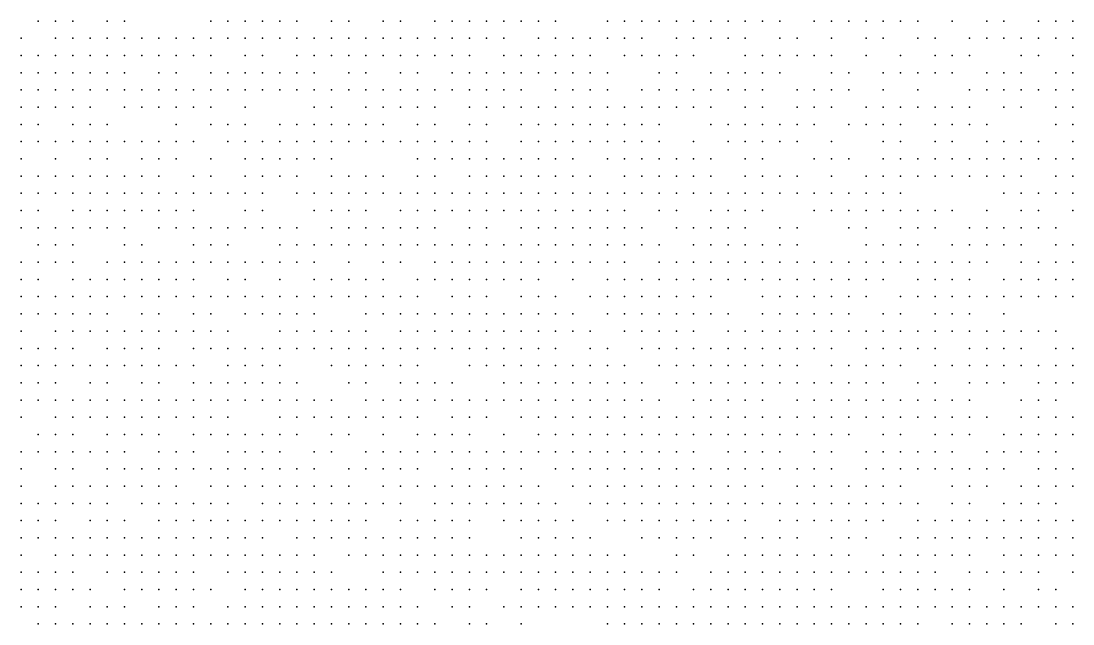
# Model space of a CAD drawing. Extents: x 429 to 793, y 817 to 1241.
# Drawn here: x 519.89 to 564.42, y 1161.17 to 1186.72 of the extents above; entities that cross this region are included whole.
import ezdxf

# ---------------------------------------------------------------- set-up
doc = ezdxf.new("R2010")
doc.units = 0

msp = doc.modelspace()

# ---------------------------------------------------------------- linework, layer by layer
for p in [(520.62, 1186.72, 221.935), (521.35, 1186.72, 222.398), (522.08, 1186.72, 222.86), (523.54, 1186.72, 224.068), (524.27, 1186.72, 224.525), (527.92, 1186.72, 227.268), (528.65, 1186.72, 227.718), (529.38, 1186.72, 228.163), (530.11, 1186.72, 228.72), (530.84, 1186.72, 228.983), (531.57, 1186.72, 229.73), (533.03, 1186.72, 230.41), (533.76, 1186.72, 230.848), (535.22, 1186.72, 231.738), (535.95, 1186.72, 232.178), (537.41, 1186.72, 233.27), (538.14, 1186.72, 233.71), (538.87, 1186.72, 234.431), (539.6, 1186.72, 234.688), (540.33, 1186.72, 234.945), (541.06, 1186.72, 235.666), (541.79, 1186.72, 235.989), (542.52, 1186.72, 236.311), (544.71, 1186.72, 237.59), (545.44, 1186.72, 237.993), (546.17, 1186.72, 238.487), (546.9, 1186.72, 238.86), (547.63, 1186.72, 239.218), (548.36, 1186.72, 239.517), (549.09, 1186.72, 239.816), (549.82, 1186.72, 240.21), (550.55, 1186.72, 240.605), (551.28, 1186.72, 241), (552.01, 1186.72, 241.372), (553.47, 1186.72, 242.173), (554.2, 1186.72, 242.339), (554.93, 1186.72, 242.688), (555.66, 1186.72, 243.051), (556.39, 1186.72, 243.406), (557.12, 1186.72, 243.761), (557.85, 1186.72, 244.116), (559.31, 1186.72, 244.441), (560.77, 1186.72, 245.265), (561.5, 1186.72, 245.59), (562.96, 1186.72, 245.895), (563.69, 1186.72, 246.2), (564.42, 1186.72, 246.505), (519.89, 1185.99, 221.472), (521.35, 1185.99, 222.222), (522.08, 1185.99, 223.148), (522.81, 1185.99, 223.61), (523.54, 1185.99, 224.107), (524.27, 1185.99, 224.355), (525, 1185.99, 225.022), (525.73, 1185.99, 225.728), (526.46, 1185.99, 226.151), (527.19, 1185.99, 226.574), (527.92, 1185.99, 226.998), (528.65, 1185.99, 227.492), (529.38, 1185.99, 228.387), (530.11, 1185.99, 228.832), (530.84, 1185.99, 229.203), (531.57, 1185.99, 229.687), (532.3, 1185.99, 230.29), (533.03, 1185.99, 230.403), (533.76, 1185.99, 231.06), (534.49, 1185.99, 231.689), (535.22, 1185.99, 231.95), (535.95, 1185.99, 232.607), (536.68, 1185.99, 232.936), (537.41, 1185.99, 233.593), (538.14, 1185.99, 233.918), (538.87, 1185.99, 234.173), (539.6, 1185.99, 234.894), (540.33, 1185.99, 235.151), (541.79, 1185.99, 236.195), (542.52, 1185.99, 236.517), (543.25, 1185.99, 236.84), (543.98, 1185.99, 237.165), (544.71, 1185.99, 237.79), (545.44, 1185.99, 238.193), (546.17, 1185.99, 238.681), (547.63, 1185.99, 239.412), (548.36, 1185.99, 239.711), (549.09, 1185.99, 240.01), (549.82, 1185.99, 240.4), (550.55, 1185.99, 240.795), (552.01, 1185.99, 241.562), (552.74, 1185.99, 241.935), (554.2, 1185.99, 242.521), (555.66, 1185.99, 243.225), (556.39, 1185.99, 243.58), (557.85, 1185.99, 244.141), (558.58, 1185.99, 244.538), (560.04, 1185.99, 245.035), (560.77, 1185.99, 245.283), (561.5, 1185.99, 245.532), (562.23, 1185.99, 245.89), (562.96, 1185.99, 246.014), (563.69, 1185.99, 246.438), (564.42, 1185.99, 246.562), (519.89, 1185.26, 221.552), (520.62, 1185.26, 221.76), (521.35, 1185.26, 222.618), (522.08, 1185.26, 223.047), (522.81, 1185.26, 223.476), (523.54, 1185.26, 223.9), (524.27, 1185.26, 224.603), (525, 1185.26, 225.309), (525.73, 1185.26, 225.806), (526.46, 1185.26, 226.439), (527.19, 1185.26, 226.862), (527.92, 1185.26, 227.042), (529.38, 1185.26, 228.166), (530.11, 1185.26, 228.611), (531.57, 1185.26, 229.725), (532.3, 1185.26, 230.17), (533.03, 1185.26, 230.905), (533.76, 1185.26, 231.166), (534.49, 1185.26, 231.901), (535.22, 1185.26, 232.162), (535.95, 1185.26, 232.819), (536.68, 1185.26, 233.148), (537.41, 1185.26, 233.691), (538.14, 1185.26, 234.126), (538.87, 1185.26, 234.561), (540.33, 1185.26, 235.357), (541.06, 1185.26, 235.615), (541.79, 1185.26, 236.078), (542.52, 1185.26, 236.723), (543.25, 1185.26, 236.94), (543.98, 1185.26, 237.365), (545.44, 1185.26, 238.393), (546.17, 1185.26, 238.795), (546.9, 1185.26, 239.054), (547.63, 1185.26, 239.427), (548.36, 1185.26, 239.905), (550.55, 1185.26, 240.985), (551.28, 1185.26, 241.38), (552.01, 1185.26, 241.753), (552.74, 1185.26, 241.943), (553.47, 1185.26, 242.224), (554.2, 1185.26, 242.497), (555.66, 1185.26, 243.357), (557.12, 1185.26, 243.993), (558.58, 1185.26, 244.48), (559.31, 1185.26, 244.728), (560.04, 1185.26, 245.225), (562.23, 1185.26, 245.772), (562.96, 1185.26, 246.19), (564.42, 1185.26, 246.738), (519.89, 1184.53, 221.343), (520.62, 1184.53, 222.055), (521.35, 1184.53, 222.484), (522.08, 1184.53, 223.342), (522.81, 1184.53, 223.733), (523.54, 1184.53, 224.19), (524.27, 1184.53, 224.645), (525.73, 1184.53, 225.845), (526.46, 1184.53, 226.303), (527.92, 1184.53, 227.266), (528.65, 1184.53, 227.94), (529.38, 1184.53, 228.39), (530.11, 1184.53, 228.835), (530.84, 1184.53, 229.28), (531.57, 1184.53, 230.03), (532.3, 1184.53, 230.382), (533.76, 1184.53, 231.378), (534.49, 1184.53, 231.639), (535.95, 1184.53, 232.703), (536.68, 1184.53, 233.36), (538.14, 1184.53, 233.899), (538.87, 1184.53, 234.334), (539.6, 1184.53, 234.769), (540.33, 1184.53, 235.563), (541.06, 1184.53, 235.821), (541.79, 1184.53, 236.284), (542.52, 1184.53, 236.715), (543.25, 1184.53, 237.14), (543.98, 1184.53, 237.565), (544.71, 1184.53, 237.99), (546.9, 1184.53, 238.995), (547.63, 1184.53, 239.398), (549.09, 1184.53, 240.336), (549.82, 1184.53, 240.59), (550.55, 1184.53, 241.042), (551.28, 1184.53, 241.211), (552.01, 1184.53, 241.859), (554.2, 1184.53, 242.787), (554.93, 1184.53, 243.064), (556.39, 1184.53, 243.696), (557.12, 1184.53, 244.034), (557.85, 1184.53, 244.331), (558.58, 1184.53, 244.67), (559.31, 1184.53, 244.918), (560.77, 1184.53, 245.473), (561.5, 1184.53, 245.639), (562.23, 1184.53, 245.954), (563.69, 1184.53, 246.49), (564.42, 1184.53, 246.914), (519.89, 1183.8, 221.638), (520.62, 1183.8, 222.35), (521.35, 1183.8, 222.779), (522.08, 1183.8, 223.275), (522.81, 1183.8, 224.022), (523.54, 1183.8, 224.48), (524.27, 1183.8, 224.935), (525, 1183.8, 225.39), (525.73, 1183.8, 226.093), (526.46, 1183.8, 226.59), (527.19, 1183.8, 227.04), (527.92, 1183.8, 227.49), (528.65, 1183.8, 227.97), (529.38, 1183.8, 228.66), (530.11, 1183.8, 229.07), (530.84, 1183.8, 229.48), (531.57, 1183.8, 230.154), (532.3, 1183.8, 230.594), (533.03, 1183.8, 231.039), (533.76, 1183.8, 231.59), (534.49, 1183.8, 231.851), (535.22, 1183.8, 232.325), (535.95, 1183.8, 232.915), (536.68, 1183.8, 233.243), (537.41, 1183.8, 233.464), (538.14, 1183.8, 234.107), (538.87, 1183.8, 234.542), (539.6, 1183.8, 234.977), (540.33, 1183.8, 235.412), (541.06, 1183.8, 236.027), (542.52, 1183.8, 236.915), (543.25, 1183.8, 237.34), (543.98, 1183.8, 237.765), (544.71, 1183.8, 237.941), (546.17, 1183.8, 238.796), (546.9, 1183.8, 239.099), (547.63, 1183.8, 239.705), (548.36, 1183.8, 240.006), (549.09, 1183.8, 240.534), (549.82, 1183.8, 240.703), (550.55, 1183.8, 241.24), (551.28, 1183.8, 241.409), (552.74, 1183.8, 242.141), (553.47, 1183.8, 242.422), (554.2, 1183.8, 242.891), (554.93, 1183.8, 243.258), (556.39, 1183.8, 243.886), (557.85, 1183.8, 244.521), (560.04, 1183.8, 245.167), (560.77, 1183.8, 245.506), (561.5, 1183.8, 245.821), (562.23, 1183.8, 246.136), (562.96, 1183.8, 246.434), (563.69, 1183.8, 246.731), (564.42, 1183.8, 246.79), (519.89, 1183.07, 221.43), (520.62, 1183.07, 222.142), (521.35, 1183.07, 222.645), (522.08, 1183.07, 223.107), (522.81, 1183.07, 223.565), (524.27, 1183.07, 225.189), (525, 1183.07, 225.607), (525.73, 1183.07, 226.135), (526.46, 1183.07, 226.444), (527.19, 1183.07, 227.07), (527.92, 1183.07, 227.76), (529.38, 1183.07, 228.45), (532.3, 1183.07, 230.366), (533.03, 1183.07, 230.806), (534.49, 1183.07, 232.063), (535.22, 1183.07, 232.353), (535.95, 1183.07, 232.798), (536.68, 1183.07, 233.237), (537.41, 1183.07, 233.672), (538.87, 1183.07, 234.75), (539.6, 1183.07, 235.185), (540.33, 1183.07, 235.726), (541.06, 1183.07, 236.055), (541.79, 1183.07, 236.49), (542.52, 1183.07, 236.947), (543.25, 1183.07, 237.195), (543.98, 1183.07, 237.901), (544.71, 1183.07, 238.149), (545.44, 1183.07, 238.398), (546.17, 1183.07, 239.004), (546.9, 1183.07, 239.307), (547.63, 1183.07, 239.812), (548.36, 1183.07, 240.212), (549.09, 1183.07, 240.597), (550.55, 1183.07, 241.071), (551.28, 1183.07, 241.607), (552.74, 1183.07, 242.339), (553.47, 1183.07, 242.717), (554.2, 1183.07, 243.085), (555.66, 1183.07, 243.452), (556.39, 1183.07, 243.802), (557.12, 1183.07, 244.224), (557.85, 1183.07, 244.563), (558.58, 1183.07, 244.86), (559.31, 1183.07, 245.108), (560.04, 1183.07, 245.357), (561.5, 1183.07, 246.003), (562.23, 1183.07, 246.318), (563.69, 1183.07, 246.615), (564.42, 1183.07, 246.913), (519.89, 1182.34, 221.725), (520.62, 1182.34, 222.437), (522.08, 1182.34, 223.398), (522.81, 1182.34, 223.855), (523.54, 1182.34, 224.556), (526.46, 1182.34, 226.408), (527.92, 1182.34, 227.58), (528.65, 1182.34, 228.24), (529.38, 1182.34, 228.72), (530.84, 1182.34, 229.75), (531.57, 1182.34, 229.926), (532.3, 1182.34, 230.578), (533.03, 1182.34, 231.018), (533.76, 1182.34, 231.463), (534.49, 1182.34, 231.908), (535.22, 1182.34, 232.565), (536.68, 1182.34, 233.445), (537.41, 1182.34, 233.986), (538.87, 1182.34, 234.962), (539.6, 1182.34, 235.287), (541.06, 1182.34, 236.051), (541.79, 1182.34, 236.377), (542.52, 1182.34, 236.7), (543.25, 1182.34, 237.403), (543.98, 1182.34, 237.652), (544.71, 1182.34, 238.357), (545.44, 1182.34, 238.606), (546.17, 1182.34, 238.909), (546.9, 1182.34, 239.515), (549.09, 1182.34, 240.418), (549.82, 1182.34, 240.803), (550.55, 1182.34, 241.269), (551.28, 1182.34, 241.805), (552.01, 1182.34, 241.974), (552.74, 1182.34, 242.255), (553.47, 1182.34, 242.537), (554.93, 1182.34, 243.279), (555.66, 1182.34, 243.646), (556.39, 1182.34, 243.996), (557.12, 1182.34, 244.346), (558.58, 1182.34, 244.901), (559.31, 1182.34, 245.298), (560.04, 1182.34, 245.373), (560.77, 1182.34, 245.688), (563.69, 1182.34, 246.798), (564.42, 1182.34, 247.095), (519.89, 1181.61, 222.02), (520.62, 1181.61, 222.48), (521.35, 1181.61, 222.94), (522.08, 1181.61, 223.67), (522.81, 1181.61, 224.128), (523.54, 1181.61, 224.342), (524.27, 1181.61, 225.042), (525, 1181.61, 225.461), (525.73, 1181.61, 226.298), (526.46, 1181.61, 226.677), (527.19, 1181.61, 227.13), (528.65, 1181.61, 228.3), (529.38, 1181.61, 228.99), (530.11, 1181.61, 229.2), (530.84, 1181.61, 229.698), (531.57, 1181.61, 230.138), (532.3, 1181.61, 230.79), (533.03, 1181.61, 231.23), (533.76, 1181.61, 231.675), (534.49, 1181.61, 232.12), (535.22, 1181.61, 232.872), (535.95, 1181.61, 233.224), (536.68, 1181.61, 233.477), (537.41, 1181.61, 234.198), (538.14, 1181.61, 234.453), (538.87, 1181.61, 234.707), (539.6, 1181.61, 235.174), (541.06, 1181.61, 236.263), (541.79, 1181.61, 236.478), (542.52, 1181.61, 236.91), (543.25, 1181.61, 237.333), (543.98, 1181.61, 237.965), (544.71, 1181.61, 238.109), (545.44, 1181.61, 238.814), (546.17, 1181.61, 239.117), (546.9, 1181.61, 239.618), (548.36, 1181.61, 240.018), (549.82, 1181.61, 241.009), (550.55, 1181.61, 241.394), (551.28, 1181.61, 241.779), (552.01, 1181.61, 242.172), (552.74, 1181.61, 242.544), (554.2, 1181.61, 242.911), (556.39, 1181.61, 244.19), (557.12, 1181.61, 244.54), (558.58, 1181.61, 244.89), (559.31, 1181.61, 245.24), (560.77, 1181.61, 245.87), (561.5, 1181.61, 246.257), (562.23, 1181.61, 246.378), (562.96, 1181.61, 246.732), (564.42, 1181.61, 247.197), (519.89, 1180.88, 221.95), (521.35, 1180.88, 223.212), (522.81, 1180.88, 223.913), (523.54, 1180.88, 224.614), (525, 1180.88, 225.733), (525.73, 1180.88, 226.495), (526.46, 1180.88, 226.948), (527.92, 1180.88, 227.85), (529.38, 1180.88, 229.02), (530.11, 1180.88, 229.47), (530.84, 1180.88, 229.91), (531.57, 1180.88, 230.35), (532.3, 1180.88, 230.825), (533.03, 1180.88, 231.503), (536.68, 1180.88, 233.438), (537.41, 1180.88, 233.943), (538.14, 1180.88, 234.665), (538.87, 1180.88, 234.919), (539.6, 1180.88, 235.499), (540.33, 1180.88, 235.825), (541.06, 1180.88, 236.255), (541.79, 1180.88, 236.688), (542.52, 1180.88, 237.12), (543.25, 1180.88, 237.543), (544.71, 1180.88, 238.598), (545.44, 1180.88, 239.022), (546.17, 1180.88, 239.325), (546.9, 1180.88, 239.424), (547.63, 1180.88, 239.824), (548.36, 1180.88, 240.224), (549.09, 1180.88, 240.624), (550.55, 1180.88, 241.6), (551.28, 1180.88, 241.985), (553.47, 1180.88, 243.03), (554.2, 1180.88, 243.105), (554.93, 1180.88, 243.539), (556.39, 1180.88, 244.108), (557.12, 1180.88, 244.376), (557.85, 1180.88, 244.912), (558.58, 1180.88, 245.18), (559.31, 1180.88, 245.446), (560.04, 1180.88, 245.566), (560.77, 1180.88, 246.013), (561.5, 1180.88, 246.135), (562.23, 1180.88, 246.582), (562.96, 1180.88, 246.704), (563.69, 1180.88, 247.169), (564.42, 1180.88, 247.401), (519.89, 1180.15, 221.81), (520.62, 1180.15, 222.66), (521.35, 1180.15, 223.038), (522.08, 1180.15, 223.485), (522.81, 1180.15, 223.943), (523.54, 1180.15, 224.887), (524.27, 1180.15, 225.13), (525, 1180.15, 226.006), (525.73, 1180.15, 226.043), (527.19, 1180.15, 227.217), (527.92, 1180.15, 228.12), (529.38, 1180.15, 228.913), (530.11, 1180.15, 229.328), (530.84, 1180.15, 229.945), (531.57, 1180.15, 230.622), (533.03, 1180.15, 231.3), (533.76, 1180.15, 231.913), (534.49, 1180.15, 232.324), (535.22, 1180.15, 232.734), (536.68, 1180.15, 233.652), (537.41, 1180.15, 234.085), (538.87, 1180.15, 235.131), (539.6, 1180.15, 235.386), (540.33, 1180.15, 236.037), (541.06, 1180.15, 236.465), (541.79, 1180.15, 236.898), (542.52, 1180.15, 237.33), (543.25, 1180.15, 237.753), (543.98, 1180.15, 238.175), (545.44, 1180.15, 238.807), (546.17, 1180.15, 239.23), (546.9, 1180.15, 239.63), (547.63, 1180.15, 240.03), (548.36, 1180.15, 240.598), (549.09, 1180.15, 240.83), (550.55, 1180.15, 241.705), (551.28, 1180.15, 241.997), (552.01, 1180.15, 242.288), (552.74, 1180.15, 242.729), (554.2, 1180.15, 243.388), (555.66, 1180.15, 244.048), (556.39, 1180.15, 244.316), (557.12, 1180.15, 244.584), (557.85, 1180.15, 244.852), (558.58, 1180.15, 245.305), (559.31, 1180.15, 245.652), (560.04, 1180.15, 245.965), (560.77, 1180.15, 246.217), (561.5, 1180.15, 246.461), (562.23, 1180.15, 246.786), (563.69, 1180.15, 247.14), (564.42, 1180.15, 247.605), (519.89, 1179.42, 222.095), (520.62, 1179.42, 222.52), (521.35, 1179.42, 223.31), (522.08, 1179.42, 223.757), (522.81, 1179.42, 224.215), (523.54, 1179.42, 224.673), (524.27, 1179.42, 225.402), (525, 1179.42, 225.86), (525.73, 1179.42, 226.554), (526.46, 1179.42, 226.765), (527.19, 1179.42, 227.459), (527.92, 1179.42, 227.943), (528.65, 1179.42, 228.771), (529.38, 1179.42, 229.186), (530.11, 1179.42, 229.293), (531.57, 1179.42, 230.452), (532.3, 1179.42, 231.098), (533.03, 1179.42, 231.573), (533.76, 1179.42, 232.186), (534.49, 1179.42, 232.596), (535.22, 1179.42, 232.772), (535.95, 1179.42, 233.212), (536.68, 1179.42, 233.866), (537.41, 1179.42, 234.299), (538.14, 1179.42, 234.731), (538.87, 1179.42, 235.343), (539.6, 1179.42, 235.598), (540.33, 1179.42, 235.923), (541.06, 1179.42, 236.675), (541.79, 1179.42, 237.107), (542.52, 1179.42, 237.54), (543.25, 1179.42, 237.857), (543.98, 1179.42, 238.174), (544.71, 1179.42, 238.808), (545.44, 1179.42, 239.125), (546.17, 1179.42, 239.44), (546.9, 1179.42, 239.903), (547.63, 1179.42, 240.135), (548.36, 1179.42, 240.577), (549.09, 1179.42, 241.04), (549.82, 1179.42, 241.332), (550.55, 1179.42, 241.623), (551.28, 1179.42, 242.207), (552.01, 1179.42, 242.405), (552.74, 1179.42, 242.79), (553.47, 1179.42, 243.155), (554.2, 1179.42, 243.446), (554.93, 1179.42, 243.747), (555.66, 1179.42, 244.105), (556.39, 1179.42, 244.524), (557.12, 1179.42, 244.792), (561.5, 1179.42, 246.543), (562.23, 1179.42, 246.665), (562.96, 1179.42, 247.112), (563.69, 1179.42, 247.344), (564.42, 1179.42, 247.577), (519.89, 1178.69, 222.38), (520.62, 1178.69, 222.863), (522.08, 1178.69, 224.03), (522.81, 1178.69, 224.487), (523.54, 1178.69, 224.945), (524.27, 1178.69, 225.72), (525, 1178.69, 226.138), (525.73, 1178.69, 226.585), (526.46, 1178.69, 227.038), (527.19, 1178.69, 227.732), (529.38, 1178.69, 229.115), (530.11, 1178.69, 229.562), (532.3, 1178.69, 231.165), (533.03, 1178.69, 231.608), (533.76, 1178.69, 232.048), (534.49, 1178.69, 232.546), (535.95, 1178.69, 233.426), (536.68, 1178.69, 234.08), (537.41, 1178.69, 234.512), (538.14, 1178.69, 234.945), (538.87, 1178.69, 235.378), (539.6, 1178.69, 235.81), (540.33, 1178.69, 236.275), (541.06, 1178.69, 236.781), (541.79, 1178.69, 237.034), (542.52, 1178.69, 237.499), (543.25, 1178.69, 238.069), (543.98, 1178.69, 238.386), (544.71, 1178.69, 238.703), (545.44, 1178.69, 239.02), (546.9, 1178.69, 240.05), (547.63, 1178.69, 240.345), (549.09, 1178.69, 241.25), (549.82, 1178.69, 241.542), (550.55, 1178.69, 241.833), (551.28, 1178.69, 242.125), (553.47, 1178.69, 243.365), (554.2, 1178.69, 243.73), (554.93, 1178.69, 243.955), (555.66, 1178.69, 244.313), (556.39, 1178.69, 244.464), (557.12, 1178.69, 245), (557.85, 1178.69, 245.163), (558.58, 1178.69, 245.511), (559.31, 1178.69, 245.858), (560.77, 1178.69, 246.171), (562.23, 1178.69, 246.869), (562.96, 1178.69, 247.316), (564.42, 1178.69, 247.613), (519.89, 1177.96, 222.24), (520.62, 1177.96, 222.931), (521.35, 1177.96, 223.622), (522.08, 1177.96, 223.826), (522.81, 1177.96, 224.735), (523.54, 1177.96, 225.158), (524.27, 1177.96, 225.685), (525.73, 1177.96, 226.862), (526.46, 1177.96, 227.31), (527.19, 1177.96, 227.521), (527.92, 1177.96, 228.215), (528.65, 1177.96, 228.63), (529.38, 1177.96, 229.385), (530.11, 1177.96, 229.832), (530.84, 1177.96, 230.28), (531.57, 1177.96, 230.723), (533.03, 1177.96, 231.845), (533.76, 1177.96, 232.32), (534.49, 1177.96, 232.76), (535.22, 1177.96, 233.2), (535.95, 1177.96, 233.64), (536.68, 1177.96, 233.875), (537.41, 1177.96, 234.479), (538.87, 1177.96, 235.277), (539.6, 1177.96, 236.026), (541.06, 1177.96, 236.74), (541.79, 1177.96, 237.246), (542.52, 1177.96, 237.711), (543.25, 1177.96, 237.964), (543.98, 1177.96, 238.598), (544.71, 1177.96, 238.915), (545.44, 1177.96, 239.23), (546.17, 1177.96, 239.65), (547.63, 1177.96, 240.66), (548.36, 1177.96, 240.787), (549.09, 1177.96, 241.228), (549.82, 1177.96, 241.752), (550.55, 1177.96, 242.043), (552.01, 1177.96, 242.615), (552.74, 1177.96, 243), (554.93, 1177.96, 243.94), (555.66, 1177.96, 244.305), (557.12, 1177.96, 245.022), (557.85, 1177.96, 245.369), (558.58, 1177.96, 245.717), (560.04, 1177.96, 246.064), (560.77, 1177.96, 246.376), (561.5, 1177.96, 246.689), (562.23, 1177.96, 247.002), (562.96, 1177.96, 247.194), (563.69, 1177.96, 247.548), (520.62, 1177.23, 222.97), (521.35, 1177.23, 223.418), (522.08, 1177.23, 224.108), (524.27, 1177.23, 225.51), (525, 1177.23, 225.962), (527.19, 1177.23, 228.035), (527.92, 1177.23, 228.487), (528.65, 1177.23, 228.938), (530.84, 1177.23, 230.55), (531.57, 1177.23, 230.993), (532.3, 1177.23, 231.435), (533.03, 1177.23, 231.878), (533.76, 1177.23, 232.18), (534.49, 1177.23, 233.025), (535.22, 1177.23, 233.465), (535.95, 1177.23, 233.67), (536.68, 1177.23, 234.345), (537.41, 1177.23, 234.744), (538.14, 1177.23, 235.143), (538.87, 1177.23, 235.542), (539.6, 1177.23, 235.805), (540.33, 1177.23, 236.242), (541.06, 1177.23, 236.67), (541.79, 1177.23, 237.205), (542.52, 1177.23, 237.458), (543.25, 1177.23, 238.176), (543.98, 1177.23, 238.493), (544.71, 1177.23, 239.02), (545.44, 1177.23, 239.44), (546.17, 1177.23, 239.86), (546.9, 1177.23, 240.26), (548.36, 1177.23, 240.997), (549.09, 1177.23, 241.27), (549.82, 1177.23, 241.67), (550.55, 1177.23, 242.055), (551.28, 1177.23, 242.44), (552.01, 1177.23, 242.825), (552.74, 1177.23, 243.21), (555.66, 1177.23, 244.521), (556.39, 1177.23, 244.88), (557.12, 1177.23, 245.228), (557.85, 1177.23, 245.575), (559.31, 1177.23, 246.133), (560.04, 1177.23, 246.27), (560.77, 1177.23, 246.759), (561.5, 1177.23, 247.003), (562.23, 1177.23, 247.208), (563.69, 1177.23, 247.52), (564.42, 1177.23, 247.943), (519.89, 1176.5, 222.525), (520.62, 1176.5, 223.255), (521.35, 1176.5, 223.7), (522.08, 1176.5, 224.391), (523.54, 1176.5, 225.44), (524.27, 1176.5, 225.788), (525, 1176.5, 226.24), (525.73, 1176.5, 226.693), (526.46, 1176.5, 227.14), (527.19, 1176.5, 227.865), (527.92, 1176.5, 228.312), (528.65, 1176.5, 228.76), (529.38, 1176.5, 229.446), (530.11, 1176.5, 230.132), (530.84, 1176.5, 230.341), (531.57, 1176.5, 230.818), (532.3, 1176.5, 231.225), (533.76, 1176.5, 232.585), (535.22, 1176.5, 233.26), (535.95, 1176.5, 233.935), (537.41, 1176.5, 234.61), (538.14, 1176.5, 235.408), (538.87, 1176.5, 235.583), (539.6, 1176.5, 236.02), (540.33, 1176.5, 236.458), (541.06, 1176.5, 236.885), (541.79, 1176.5, 237.313), (542.52, 1176.5, 237.957), (543.25, 1176.5, 238.388), (543.98, 1176.5, 238.81), (544.71, 1176.5, 239.23), (545.44, 1176.5, 239.65), (546.9, 1176.5, 240.07), (547.63, 1176.5, 240.47), (548.36, 1176.5, 240.87), (549.09, 1176.5, 241.48), (549.82, 1176.5, 241.88), (550.55, 1176.5, 242.265), (551.28, 1176.5, 242.65), (552.01, 1176.5, 243.035), (552.74, 1176.5, 243.42), (553.47, 1176.5, 243.699), (554.2, 1176.5, 243.979), (554.93, 1176.5, 244.258), (555.66, 1176.5, 244.537), (556.39, 1176.5, 244.817), (557.12, 1176.5, 245.233), (557.85, 1176.5, 245.37), (558.58, 1176.5, 245.859), (559.31, 1176.5, 245.996), (560.04, 1176.5, 246.486), (560.77, 1176.5, 246.73), (562.23, 1176.5, 247.247), (562.96, 1176.5, 247.492), (563.69, 1176.5, 247.836), (564.42, 1176.5, 248.151), (519.89, 1175.77, 222.365), (520.62, 1175.77, 222.81), (522.08, 1175.77, 224.43), (522.81, 1175.77, 224.878), (523.54, 1175.77, 225.3), (524.27, 1175.77, 226.065), (525, 1175.77, 226.518), (525.73, 1175.77, 226.97), (526.46, 1175.77, 227.418), (527.19, 1175.77, 228.209), (528.65, 1175.77, 229.237), (529.38, 1175.77, 229.713), (530.84, 1175.77, 230.608), (532.3, 1175.77, 231.633), (533.03, 1175.77, 232.04), (533.76, 1175.77, 232.41), (534.49, 1175.77, 232.85), (535.22, 1175.77, 233.29), (536.68, 1175.77, 234.405), (537.41, 1175.77, 234.875), (538.14, 1175.77, 235.361), (538.87, 1175.77, 235.799), (539.6, 1175.77, 236.237), (540.33, 1175.77, 236.674), (541.06, 1175.77, 237.102), (541.79, 1175.77, 237.529), (543.25, 1175.77, 238.6), (544.71, 1175.77, 239.02), (545.44, 1175.77, 239.792), (546.17, 1175.77, 240.036), (546.9, 1175.77, 240.583), (547.63, 1175.77, 240.885), (548.36, 1175.77, 241.188), (549.09, 1175.77, 241.491), (549.82, 1175.77, 242.096), (550.55, 1175.77, 242.413), (551.28, 1175.77, 242.787), (552.01, 1175.77, 243.103), (552.74, 1175.77, 243.478), (553.47, 1175.77, 243.636), (554.2, 1175.77, 244.195), (554.93, 1175.77, 244.474), (555.66, 1175.77, 244.753), (556.39, 1175.77, 245.098), (557.85, 1175.77, 245.723), (558.58, 1175.77, 246.075), (559.31, 1175.77, 246.349), (560.04, 1175.77, 246.702), (561.5, 1175.77, 247.219), (562.23, 1175.77, 247.463), (562.96, 1175.77, 247.638), (563.69, 1175.77, 247.948), (564.42, 1175.77, 248.233), (519.89, 1175.04, 222.65), (520.62, 1175.04, 223.095), (521.35, 1175.04, 223.54), (522.08, 1175.04, 224.27), (522.81, 1175.04, 224.715), (523.54, 1175.04, 225.612), (524.27, 1175.04, 225.855), (525, 1175.04, 226.55), (525.73, 1175.04, 227.245), (526.46, 1175.04, 227.658), (527.19, 1175.04, 228.071), (527.92, 1175.04, 228.484), (528.65, 1175.04, 229.3), (529.38, 1175.04, 229.745), (530.11, 1175.04, 230.19), (530.84, 1175.04, 230.876), (531.57, 1175.04, 231.085), (532.3, 1175.04, 231.492), (533.03, 1175.04, 232.235), (533.76, 1175.04, 232.675), (534.49, 1175.04, 233.115), (535.22, 1175.04, 233.555), (535.95, 1175.04, 233.995), (536.68, 1175.04, 234.67), (538.14, 1175.04, 235.577), (538.87, 1175.04, 236.015), (539.6, 1175.04, 236.452), (541.06, 1175.04, 237.318), (541.79, 1175.04, 237.745), (542.52, 1175.04, 238.173), (543.98, 1175.04, 239.06), (544.71, 1175.04, 239.304), (545.44, 1175.04, 239.548), (546.17, 1175.04, 240.252), (546.9, 1175.04, 240.496), (547.63, 1175.04, 241.101), (548.36, 1175.04, 241.404), (549.09, 1175.04, 241.707), (551.28, 1175.04, 242.629), (552.01, 1175.04, 243.161), (552.74, 1175.04, 243.319), (553.47, 1175.04, 243.852), (554.2, 1175.04, 244.131), (554.93, 1175.04, 244.411), (555.66, 1175.04, 244.949), (557.12, 1175.04, 245.316), (557.85, 1175.04, 245.661), (558.58, 1175.04, 245.939), (559.31, 1175.04, 246.428), (560.04, 1175.04, 246.565), (560.77, 1175.04, 246.946), (561.5, 1175.04, 247.191), (562.23, 1175.04, 247.542), (562.96, 1175.04, 247.852), (563.69, 1175.04, 248.162), (564.42, 1175.04, 248.447), (519.89, 1174.31, 222.935), (520.62, 1174.31, 223.38), (521.35, 1174.31, 223.825), (522.08, 1174.31, 224.616), (522.81, 1174.31, 225.028), (523.54, 1174.31, 225.645), (525, 1174.31, 226.825), (525.73, 1174.31, 227.035), (527.19, 1174.31, 228.415), (527.92, 1174.31, 228.857), (529.38, 1174.31, 230.015), (530.11, 1174.31, 230.46), (530.84, 1174.31, 230.905), (531.57, 1174.31, 231.352), (532.3, 1174.31, 231.795), (534.49, 1174.31, 233.38), (535.22, 1174.31, 233.82), (535.95, 1174.31, 234.26), (536.68, 1174.31, 234.7), (537.41, 1174.31, 235.14), (538.14, 1174.31, 235.612), (538.87, 1174.31, 236.123), (539.6, 1174.31, 236.379), (540.33, 1174.31, 237.106), (541.06, 1174.31, 237.448), (541.79, 1174.31, 237.79), (542.52, 1174.31, 238.132), (543.25, 1174.31, 238.474), (544.71, 1174.31, 239.52), (545.44, 1174.31, 239.764), (546.17, 1174.31, 240.468), (546.9, 1174.31, 240.712), (547.63, 1174.31, 241.015), (548.36, 1174.31, 241.62), (549.09, 1174.31, 241.912), (549.82, 1174.31, 242.312), (551.28, 1174.31, 243.003), (552.01, 1174.31, 243.377), (552.74, 1174.31, 243.694), (553.47, 1174.31, 244.068), (554.2, 1174.31, 244.347), (554.93, 1174.31, 244.799), (556.39, 1174.31, 245.167), (557.12, 1174.31, 245.534), (558.58, 1174.31, 246.291), (559.31, 1174.31, 246.644), (560.04, 1174.31, 246.918), (561.5, 1174.31, 247.407), (519.89, 1173.58, 222.78), (521.35, 1173.58, 224.072), (522.08, 1173.58, 224.484), (522.81, 1173.58, 225.273), (523.54, 1173.58, 225.715), (524.27, 1173.58, 226.165), (525, 1173.58, 226.615), (525.73, 1173.58, 227.31), (526.46, 1173.58, 227.795), (527.19, 1173.58, 228.243), (527.92, 1173.58, 228.685), (528.65, 1173.58, 229.57), (530.84, 1173.58, 230.73), (531.57, 1173.58, 231.62), (532.3, 1173.58, 232.06), (533.03, 1173.58, 232.5), (533.76, 1173.58, 232.975), (534.49, 1173.58, 233.178), (535.95, 1173.58, 234.193), (536.68, 1173.58, 234.973), (537.41, 1173.58, 235.412), (538.14, 1173.58, 235.848), (538.87, 1173.58, 236.083), (539.6, 1173.58, 236.595), (540.33, 1173.58, 237.066), (541.06, 1173.58, 237.664), (541.79, 1173.58, 238.006), (542.52, 1173.58, 238.348), (543.25, 1173.58, 238.604), (543.98, 1173.58, 239.032), (545.44, 1173.58, 240.088), (546.17, 1173.58, 240.224), (546.9, 1173.58, 240.928), (547.63, 1173.58, 241.231), (548.36, 1173.58, 241.728), (549.82, 1173.58, 242.128), (550.55, 1173.58, 242.528), (551.28, 1173.58, 242.913), (552.01, 1173.58, 243.298), (552.74, 1173.58, 243.751), (553.47, 1173.58, 244.284), (554.2, 1173.58, 244.65), (554.93, 1173.58, 244.627), (555.66, 1173.58, 245.017), (556.39, 1173.58, 245.385), (557.12, 1173.58, 245.752), (557.85, 1173.58, 246.097), (558.58, 1173.58, 246.442), (559.31, 1173.58, 246.787), (560.04, 1173.58, 246.997), (560.77, 1173.58, 247.378), (561.5, 1173.58, 247.446), (562.23, 1173.58, 247.756), (562.96, 1173.58, 248.066), (563.69, 1173.58, 248.376), (519.89, 1172.85, 223.06), (520.62, 1172.85, 223.36), (521.35, 1172.85, 224.352), (522.08, 1172.85, 224.83), (523.54, 1172.85, 225.992), (524.27, 1172.85, 226.443), (525, 1172.85, 226.893), (525.73, 1172.85, 227.585), (527.19, 1172.85, 228.513), (527.92, 1172.85, 228.955), (528.65, 1172.85, 229.636), (529.38, 1172.85, 229.84), (530.11, 1172.85, 230.661), (530.84, 1172.85, 231.072), (531.57, 1172.85, 231.482), (532.3, 1172.85, 232.095), (533.03, 1172.85, 232.57), (533.76, 1172.85, 232.772), (534.49, 1172.85, 233.652), (535.22, 1172.85, 234.059), (535.95, 1172.85, 234.465), (536.68, 1172.85, 234.872), (537.41, 1172.85, 235.245), (538.14, 1172.85, 235.685), (538.87, 1172.85, 236.12), (539.6, 1172.85, 236.811), (540.33, 1172.85, 237.282), (541.06, 1172.85, 237.538), (541.79, 1172.85, 237.88), (542.52, 1172.85, 238.393), (543.98, 1172.85, 239.248), (544.71, 1172.85, 239.668), (546.17, 1172.85, 240.724), (546.9, 1172.85, 241.144), (547.63, 1172.85, 241.447), (548.36, 1172.85, 241.544), (549.09, 1172.85, 241.944), (549.82, 1172.85, 242.344), (550.55, 1172.85, 242.744), (551.28, 1172.85, 243.129), (552.01, 1172.85, 243.514), (552.74, 1172.85, 243.899), (553.47, 1172.85, 244.126), (554.2, 1172.85, 244.563), (555.66, 1172.85, 245.235), (556.39, 1172.85, 245.603), (557.12, 1172.85, 245.97), (557.85, 1172.85, 246.315), (558.58, 1172.85, 246.66), (560.04, 1172.85, 247.005), (560.77, 1172.85, 247.35), (561.5, 1172.85, 247.66), (562.23, 1172.85, 247.97), (563.69, 1172.85, 248.471), (564.42, 1172.85, 248.814), (519.89, 1172.12, 223.05), (520.62, 1172.12, 223.64), (521.35, 1172.12, 224.22), (522.08, 1172.12, 224.665), (522.81, 1172.12, 225.108), (523.54, 1172.12, 225.55), (524.27, 1172.12, 226.72), (525, 1172.12, 227.17), (525.73, 1172.12, 227.62), (526.46, 1172.12, 228.07), (527.19, 1172.12, 228.751), (528.65, 1172.12, 229.432), (529.38, 1172.12, 230.113), (530.11, 1172.12, 230.523), (530.84, 1172.12, 231.344), (533.03, 1172.12, 232.605), (533.76, 1172.12, 233.247), (534.49, 1172.12, 233.723), (535.22, 1172.12, 233.925), (535.95, 1172.12, 234.738), (536.68, 1172.12, 234.805), (538.87, 1172.12, 236.392), (539.6, 1172.12, 236.827), (540.33, 1172.12, 237.263), (541.06, 1172.12, 237.754), (541.79, 1172.12, 238.182), (542.52, 1172.12, 238.609), (543.25, 1172.12, 239.036), (543.98, 1172.12, 239.464), (544.71, 1172.12, 239.884), (545.44, 1172.12, 240.304), (546.9, 1172.12, 240.94), (547.63, 1172.12, 241.36), (548.36, 1172.12, 241.76), (549.09, 1172.12, 242.16), (549.82, 1172.12, 242.789), (550.55, 1172.12, 242.96), (551.28, 1172.12, 243.345), (552.01, 1172.12, 243.831), (552.74, 1172.12, 244.115), (554.2, 1172.12, 244.856), (554.93, 1172.12, 245.007), (555.66, 1172.12, 245.515), (556.39, 1172.12, 245.667), (557.12, 1172.12, 245.818), (558.58, 1172.12, 246.498), (559.31, 1172.12, 247.026), (560.04, 1172.12, 247.29), (560.77, 1172.12, 247.556), (561.5, 1172.12, 247.792), (562.23, 1172.12, 248.115), (562.96, 1172.12, 248.352), (563.69, 1172.12, 248.675), (564.42, 1172.12, 248.794), (519.89, 1171.39, 223.325), (520.62, 1171.39, 223.92), (521.35, 1171.39, 224.5), (522.81, 1171.39, 225.385), (523.54, 1171.39, 226.069), (525, 1171.39, 227.103), (525.73, 1171.39, 227.52), (527.19, 1171.39, 228.785), (527.92, 1171.39, 229.023), (528.65, 1171.39, 229.908), (529.38, 1171.39, 230.385), (530.11, 1171.39, 230.796), (530.84, 1171.39, 231.275), (531.57, 1171.39, 231.72), (533.76, 1171.39, 233.318), (534.49, 1171.39, 233.758), (535.95, 1171.39, 234.638), (536.68, 1171.39, 235.077), (537.41, 1171.39, 235.517), (538.14, 1171.39, 235.958), (540.33, 1171.39, 237.535), (541.06, 1171.39, 237.97), (541.79, 1171.39, 238.398), (542.52, 1171.39, 238.825), (543.25, 1171.39, 239.253), (543.98, 1171.39, 239.68), (544.71, 1171.39, 240.1), (545.44, 1171.39, 240.352), (546.17, 1171.39, 240.688), (547.63, 1171.39, 241.733), (548.36, 1171.39, 241.904), (549.09, 1171.39, 242.447), (549.82, 1171.39, 242.618), (550.55, 1171.39, 243.162), (551.28, 1171.39, 243.452), (552.01, 1171.39, 243.743), (552.74, 1171.39, 244.121), (553.47, 1171.39, 244.412), (554.2, 1171.39, 244.708), (554.93, 1171.39, 245.211), (555.66, 1171.39, 245.363), (556.39, 1171.39, 245.871), (557.85, 1171.39, 246.438), (558.58, 1171.39, 246.702), (560.04, 1171.39, 247.23), (560.77, 1171.39, 247.762), (561.5, 1171.39, 248.07), (562.96, 1171.39, 248.437), (563.69, 1171.39, 248.556), (564.42, 1171.39, 248.998), (519.89, 1170.66, 223.534), (520.62, 1170.66, 224.05), (521.35, 1170.66, 224.368), (522.08, 1170.66, 225.225), (522.81, 1170.66, 225.668), (523.54, 1170.66, 226.352), (524.27, 1170.66, 226.552), (525, 1170.66, 227.385), (525.73, 1170.66, 227.802), (526.46, 1170.66, 228.178), (527.19, 1170.66, 228.62), (527.92, 1170.66, 229.5), (528.65, 1170.66, 229.977), (529.38, 1170.66, 230.658), (530.11, 1170.66, 231.102), (530.84, 1170.66, 231.548), (531.57, 1170.66, 231.992), (532.3, 1170.66, 232.438), (533.03, 1170.66, 232.878), (534.49, 1170.66, 234.03), (535.22, 1170.66, 234.47), (535.95, 1170.66, 234.91), (536.68, 1170.66, 235.35), (537.41, 1170.66, 235.79), (538.14, 1170.66, 236.23), (538.87, 1170.66, 236.665), (539.6, 1170.66, 237.1), (540.33, 1170.66, 237.426), (541.06, 1170.66, 238.17), (541.79, 1170.66, 238.422), (542.52, 1170.66, 238.925), (543.25, 1170.66, 239.377), (543.98, 1170.66, 239.628), (544.71, 1170.66, 240.216), (545.44, 1170.66, 240.552), (546.17, 1170.66, 240.888), (546.9, 1170.66, 241.224), (548.36, 1170.66, 242.106), (549.09, 1170.66, 242.277), (549.82, 1170.66, 242.82), (550.55, 1170.66, 243.364), (551.28, 1170.66, 243.654), (552.74, 1170.66, 244.323), (553.47, 1170.66, 244.523), (554.2, 1170.66, 244.916), (554.93, 1170.66, 245.279), (555.66, 1170.66, 245.567), (556.39, 1170.66, 246.075), (557.12, 1170.66, 246.226), (557.85, 1170.66, 246.642), (558.58, 1170.66, 246.906), (559.31, 1170.66, 247.17), (560.04, 1170.66, 247.415), (562.23, 1170.66, 248.319), (562.96, 1170.66, 248.641), (563.69, 1170.66, 248.879), (519.89, 1169.93, 223.402), (521.35, 1169.93, 224.335), (522.08, 1169.93, 224.783), (522.81, 1169.93, 225.95), (523.54, 1169.93, 226.151), (524.27, 1169.93, 226.835), (525, 1169.93, 227.251), (525.73, 1169.93, 227.668), (526.46, 1169.93, 228.452), (527.19, 1169.93, 228.895), (527.92, 1169.93, 229.335), (528.65, 1169.93, 229.775), (530.84, 1169.93, 231.375), (531.57, 1169.93, 231.82), (532.3, 1169.93, 232.71), (533.03, 1169.93, 233.15), (533.76, 1169.93, 233.59), (534.49, 1169.93, 233.922), (535.22, 1169.93, 234.326), (535.95, 1169.93, 235.163), (536.68, 1169.93, 235.602), (538.14, 1169.93, 236.482), (538.87, 1169.93, 236.881), (539.6, 1169.93, 237.28), (541.06, 1169.93, 237.938), (541.79, 1169.93, 238.37), (542.52, 1169.93, 238.873), (543.25, 1169.93, 239.577), (543.98, 1169.93, 239.828), (544.71, 1169.93, 240.08), (545.44, 1169.93, 240.752), (546.17, 1169.93, 241.088), (546.9, 1169.93, 241.34), (547.63, 1169.93, 241.76), (548.36, 1169.93, 242.163), (549.09, 1169.93, 242.479), (549.82, 1169.93, 243.022), (550.55, 1169.93, 243.193), (551.28, 1169.93, 243.566), (552.01, 1169.93, 243.945), (552.74, 1169.93, 244.339), (553.47, 1169.93, 244.732), (554.2, 1169.93, 245.124), (554.93, 1169.93, 245.486), (555.66, 1169.93, 245.849), (556.39, 1169.93, 245.923), (557.12, 1169.93, 246.43), (557.85, 1169.93, 246.582), (558.58, 1169.93, 247.11), (559.31, 1169.93, 247.273), (560.04, 1169.93, 247.62), (560.77, 1169.93, 247.968), (562.23, 1169.93, 248.275), (562.96, 1169.93, 248.583), (563.69, 1169.93, 248.964), (564.42, 1169.93, 249.202), (520.62, 1169.2, 224.236), (521.35, 1169.2, 224.617), (522.08, 1169.2, 225.065), (523.54, 1169.2, 226.433), (524.27, 1169.2, 227.117), (525, 1169.2, 227.567), (525.73, 1169.2, 228.01), (527.19, 1169.2, 229.17), (527.92, 1169.2, 229.61), (528.65, 1169.2, 230.05), (529.38, 1169.2, 230.49), (530.11, 1169.2, 231.4), (530.84, 1169.2, 231.61), (531.57, 1169.2, 232.29), (533.03, 1169.2, 233.374), (533.76, 1169.2, 233.778), (535.22, 1169.2, 234.728), (536.68, 1169.2, 235.393), (537.41, 1169.2, 236.064), (538.14, 1169.2, 236.273), (538.87, 1169.2, 236.735), (540.33, 1169.2, 237.678), (541.79, 1169.2, 238.57), (542.52, 1169.2, 238.997), (543.25, 1169.2, 239.425), (543.98, 1169.2, 240.028), (544.71, 1169.2, 240.28), (545.44, 1169.2, 240.616), (546.17, 1169.2, 241.12), (546.9, 1169.2, 241.54), (547.63, 1169.2, 241.96), (548.36, 1169.2, 242.362), (549.09, 1169.2, 242.765), (549.82, 1169.2, 243.224), (550.55, 1169.2, 243.395), (551.28, 1169.2, 243.856), (552.01, 1169.2, 244.154), (552.74, 1169.2, 244.547), (553.47, 1169.2, 244.939), (554.2, 1169.2, 245.332), (554.93, 1169.2, 245.695), (556.39, 1169.2, 246.279), (557.12, 1169.2, 246.634), (558.58, 1169.2, 247.132), (559.31, 1169.2, 247.479), (560.04, 1169.2, 247.827), (561.5, 1169.2, 248.174), (562.23, 1169.2, 248.482), (562.96, 1169.2, 248.789), (563.69, 1169.2, 249.097), (564.42, 1169.2, 249.406), (519.89, 1168.47, 223.687), (520.62, 1168.47, 224.452), (521.35, 1168.47, 224.9), (522.08, 1168.47, 225.348), (522.81, 1168.47, 225.79), (523.54, 1168.47, 226.515), (524.27, 1168.47, 226.957), (525.73, 1168.47, 228.285), (526.46, 1168.47, 228.758), (527.19, 1168.47, 229.438), (528.65, 1168.47, 230.387), (529.38, 1168.47, 230.792), (530.11, 1168.47, 231.19), (530.84, 1168.47, 231.87), (532.3, 1168.47, 232.76), (533.03, 1168.47, 233.23), (534.49, 1168.47, 234.182), (535.22, 1168.47, 234.548), (535.95, 1168.47, 234.985), (536.68, 1168.47, 235.42), (537.41, 1168.47, 236.317), (538.14, 1168.47, 236.526), (538.87, 1168.47, 237.134), (539.6, 1168.47, 237.532), (540.33, 1168.47, 237.705), (541.06, 1168.47, 238.137), (541.79, 1168.47, 238.77), (542.52, 1168.47, 239.198), (543.25, 1168.47, 239.625), (543.98, 1168.47, 240.228), (544.71, 1168.47, 240.48), (545.44, 1168.47, 240.9), (546.17, 1168.47, 241.32), (546.9, 1168.47, 241.74), (547.63, 1168.47, 242.16), (548.36, 1168.47, 242.562), (549.82, 1168.47, 242.965), (550.55, 1168.47, 243.597), (551.28, 1168.47, 243.768), (552.01, 1168.47, 244.058), (553.47, 1168.47, 245.147), (554.2, 1168.47, 245.54), (555.66, 1168.47, 245.902), (556.39, 1168.47, 246.265), (557.12, 1168.47, 246.628), (557.85, 1168.47, 246.99), (558.58, 1168.47, 247.338), (559.31, 1168.47, 247.685), (560.77, 1168.47, 248.236), (561.5, 1168.47, 248.38), (562.23, 1168.47, 248.853), (562.96, 1168.47, 248.995), (563.69, 1168.47, 249.303), (519.89, 1167.74, 223.972), (521.35, 1167.74, 224.735), (522.08, 1167.74, 225.63), (523.54, 1167.74, 226.855), (524.27, 1167.74, 227.264), (525, 1167.74, 227.873), (525.73, 1167.74, 228.347), (526.46, 1167.74, 229.026), (527.19, 1167.74, 229.232), (527.92, 1167.74, 229.843), (528.65, 1167.74, 230.585), (529.38, 1167.74, 231.017), (530.11, 1167.74, 231.45), (530.84, 1167.74, 231.895), (531.57, 1167.74, 232.34), (532.3, 1167.74, 233.02), (533.76, 1167.74, 234.038), (534.49, 1167.74, 234.367), (535.22, 1167.74, 234.805), (535.95, 1167.74, 235.242), (536.68, 1167.74, 235.678), (538.14, 1167.74, 236.778), (538.87, 1167.74, 236.988), (539.6, 1167.74, 237.473), (540.33, 1167.74, 237.905), (541.06, 1167.74, 238.338), (542.52, 1167.74, 239.398), (543.25, 1167.74, 239.825), (543.98, 1167.74, 240.253), (544.71, 1167.74, 240.68), (545.44, 1167.74, 241.1), (546.17, 1167.74, 241.52), (546.9, 1167.74, 241.865), (547.63, 1167.74, 242.112), (548.36, 1167.74, 242.682), (549.09, 1167.74, 243.004), (549.82, 1167.74, 243.326), (550.55, 1167.74, 243.568), (551.28, 1167.74, 243.97), (552.01, 1167.74, 244.502), (552.74, 1167.74, 244.755), (553.47, 1167.74, 245.202), (554.2, 1167.74, 245.371), (555.66, 1167.74, 246.088), (556.39, 1167.74, 246.362), (557.12, 1167.74, 246.91), (557.85, 1167.74, 247.184), (558.58, 1167.74, 247.324), (559.31, 1167.74, 247.469), (560.04, 1167.74, 247.947), (560.77, 1167.74, 248.091), (561.5, 1167.74, 248.57), (562.96, 1167.74, 249.09), (563.69, 1167.74, 249.327), (564.42, 1167.74, 249.563), (519.89, 1167.01, 223.84), (521.35, 1167.01, 225.023), (522.08, 1167.01, 225.599), (522.81, 1167.01, 226.311), (523.54, 1167.01, 226.719), (524.27, 1167.01, 227.497), (525, 1167.01, 227.935), (525.73, 1167.01, 228.378), (526.46, 1167.01, 228.82), (527.92, 1167.01, 230.111), (528.65, 1167.01, 230.516), (529.38, 1167.01, 231.277), (530.11, 1167.01, 231.71), (530.84, 1167.01, 232.155), (531.57, 1167.01, 232.6), (532.3, 1167.01, 233.045), (533.03, 1167.01, 233.49), (533.76, 1167.01, 233.894), (535.22, 1167.01, 235.062), (535.95, 1167.01, 235.5), (536.68, 1167.01, 235.935), (537.41, 1167.01, 236.37), (538.14, 1167.01, 236.805), (538.87, 1167.01, 237.24), (539.6, 1167.01, 237.673), (540.33, 1167.01, 238.204), (541.06, 1167.01, 238.715), (541.79, 1167.01, 238.97), (543.25, 1167.01, 239.852), (543.98, 1167.01, 240.194), (544.71, 1167.01, 240.876), (545.44, 1167.01, 241.122), (546.17, 1167.01, 241.369), (546.9, 1167.01, 242.059), (547.63, 1167.01, 242.306), (548.36, 1167.01, 242.554), (549.09, 1167.01, 242.876), (549.82, 1167.01, 243.52), (550.55, 1167.01, 243.842), (551.28, 1167.01, 244.166), (552.74, 1167.01, 244.865), (553.47, 1167.01, 245.396), (554.2, 1167.01, 245.565), (554.93, 1167.01, 246.008), (555.66, 1167.01, 246.282), (556.39, 1167.01, 246.556), (557.12, 1167.01, 246.83), (559.31, 1167.01, 247.803), (560.04, 1167.01, 248.137), (560.77, 1167.01, 248.426), (562.23, 1167.01, 248.807), (562.96, 1167.01, 249.28), (563.69, 1167.01, 249.517), (564.42, 1167.01, 249.684), (519.89, 1166.28, 224.115), (520.62, 1166.28, 224.56), (521.35, 1166.28, 225.296), (522.08, 1166.28, 225.872), (522.81, 1166.28, 226.583), (523.54, 1166.28, 227.06), (525, 1166.28, 228.203), (525.73, 1166.28, 228.645), (526.46, 1166.28, 229.087), (527.19, 1166.28, 229.767), (527.92, 1166.28, 229.973), (528.65, 1166.28, 230.413), (530.11, 1166.28, 231.538), (530.84, 1166.28, 232.415), (531.57, 1166.28, 232.86), (532.3, 1166.28, 233.305), (533.03, 1166.28, 233.75), (533.76, 1166.28, 234.188), (534.49, 1166.28, 234.625), (535.22, 1166.28, 235.09), (535.95, 1166.28, 235.295), (537.41, 1166.28, 236.3), (538.14, 1166.28, 237.1), (538.87, 1166.28, 237.495), (539.6, 1166.28, 237.92), (540.33, 1166.28, 238.402), (541.06, 1166.28, 238.657), (541.79, 1166.28, 239.168), (542.52, 1166.28, 239.51), (543.98, 1166.28, 240.392), (544.71, 1166.28, 240.647), (545.44, 1166.28, 241.072), (546.17, 1166.28, 241.563), (546.9, 1166.28, 241.811), (547.63, 1166.28, 242.5), (548.36, 1166.28, 242.748), (549.09, 1166.28, 243.07), (549.82, 1166.28, 243.392), (550.55, 1166.28, 243.957), (551.28, 1166.28, 244.362), (552.01, 1166.28, 244.752), (552.74, 1166.28, 245.059), (553.47, 1166.28, 245.227), (554.2, 1166.28, 245.759), (554.93, 1166.28, 245.928), (555.66, 1166.28, 246.476), (556.39, 1166.28, 246.75), (557.12, 1166.28, 247.016), (557.85, 1166.28, 247.378), (559.31, 1166.28, 247.721), (560.04, 1166.28, 247.993), (561.5, 1166.28, 248.76), (562.23, 1166.28, 248.997), (562.96, 1166.28, 249.233), (563.69, 1166.28, 249.47), (519.89, 1165.55, 224.39), (520.62, 1165.55, 224.835), (521.35, 1165.55, 225.28), (522.81, 1165.55, 226.448), (523.54, 1165.55, 226.89), (524.27, 1165.55, 227.765), (525.73, 1165.55, 228.913), (526.46, 1165.55, 229.355), (527.19, 1165.55, 229.798), (527.92, 1165.55, 230.24), (528.65, 1165.55, 230.906), (529.38, 1165.55, 231.572), (530.11, 1165.55, 231.771), (530.84, 1165.55, 232.238), (531.57, 1165.55, 232.789), (532.3, 1165.55, 233.198), (533.03, 1165.55, 233.608), (533.76, 1165.55, 234.447), (534.49, 1165.55, 234.885), (535.95, 1165.55, 235.76), (536.68, 1165.55, 236.16), (537.41, 1165.55, 236.56), (538.14, 1165.55, 236.96), (538.87, 1165.55, 237.75), (540.33, 1165.55, 238.175), (541.06, 1165.55, 238.855), (541.79, 1165.55, 239.366), (542.52, 1165.55, 239.708), (543.25, 1165.55, 240.05), (544.71, 1165.55, 240.843), (545.44, 1165.55, 241.268), (546.17, 1165.55, 241.685), (546.9, 1165.55, 242.103), (547.63, 1165.55, 242.694), (548.36, 1165.55, 242.942), (549.09, 1165.55, 243.264), (549.82, 1165.55, 243.748), (550.55, 1165.55, 244.153), (552.01, 1165.55, 244.558), (552.74, 1165.55, 244.948), (553.47, 1165.55, 245.421), (554.2, 1165.55, 245.953), (554.93, 1165.55, 246.122), (555.66, 1165.55, 246.396), (556.39, 1165.55, 246.847), (557.85, 1165.55, 247.21), (558.58, 1165.55, 247.572), (559.31, 1165.55, 247.915), (560.04, 1165.55, 248.327), (560.77, 1165.55, 248.661), (561.5, 1165.55, 248.95), (562.23, 1165.55, 249.187), (562.96, 1165.55, 249.423), (563.69, 1165.55, 249.566), (564.42, 1165.55, 249.876), (519.89, 1164.82, 224.085), (520.62, 1164.82, 224.665), (521.35, 1164.82, 225.555), (522.08, 1164.82, 226.275), (522.81, 1164.82, 226.72), (523.54, 1164.82, 227.158), (524.27, 1164.82, 227.879), (525, 1164.82, 228.47), (525.73, 1164.82, 228.879), (526.46, 1164.82, 229.287), (527.19, 1164.82, 230.104), (527.92, 1164.82, 230.505), (528.65, 1164.82, 231.173), (529.38, 1164.82, 231.372), (530.11, 1164.82, 232.038), (531.57, 1164.82, 233.056), (532.3, 1164.82, 233.466), (533.03, 1164.82, 233.832), (533.76, 1164.82, 234.27), (534.49, 1164.82, 234.707), (535.22, 1164.82, 235.35), (535.95, 1164.82, 235.815), (536.68, 1164.82, 236.42), (537.41, 1164.82, 236.82), (538.14, 1164.82, 236.89), (538.87, 1164.82, 237.32), (541.06, 1164.82, 239.053), (541.79, 1164.82, 239.309), (542.52, 1164.82, 239.906), (543.25, 1164.82, 240.248), (543.98, 1164.82, 240.418), (546.17, 1164.82, 241.882), (546.9, 1164.82, 242.299), (547.63, 1164.82, 242.716), (548.36, 1164.82, 243.136), (549.09, 1164.82, 243.539), (550.55, 1164.82, 243.944), (551.28, 1164.82, 244.349), (552.01, 1164.82, 244.754), (552.74, 1164.82, 245.144), (554.2, 1164.82, 245.924), (554.93, 1164.82, 246.316), (555.66, 1164.82, 246.678), (557.12, 1164.82, 247.041), (557.85, 1164.82, 247.404), (558.58, 1164.82, 247.766), (559.31, 1164.82, 248.109), (560.04, 1164.82, 248.451), (560.77, 1164.82, 248.794), (561.5, 1164.82, 248.996), (562.23, 1164.82, 249.377), (562.96, 1164.82, 249.448), (563.69, 1164.82, 249.758), (564.42, 1164.82, 250.068), (519.89, 1164.09, 224.65), (521.35, 1164.09, 225.767), (522.08, 1164.09, 226.181), (522.81, 1164.09, 226.998), (523.54, 1164.09, 227.288), (524.27, 1164.09, 228.152), (525, 1164.09, 228.447), (525.73, 1164.09, 229.151), (526.46, 1164.09, 229.56), (527.19, 1164.09, 229.968), (527.92, 1164.09, 230.77), (528.65, 1164.09, 231.205), (529.38, 1164.09, 231.64), (530.11, 1164.09, 232.306), (530.84, 1164.09, 232.505), (531.57, 1164.09, 232.914), (532.3, 1164.09, 233.324), (533.76, 1164.09, 234.53), (534.49, 1164.09, 234.967), (535.22, 1164.09, 235.61), (535.95, 1164.09, 235.842), (536.68, 1164.09, 236.28), (537.41, 1164.09, 236.715), (538.14, 1164.09, 237.145), (538.87, 1164.09, 237.575), (539.6, 1164.09, 238.005), (540.33, 1164.09, 238.43), (541.06, 1164.09, 238.855), (541.79, 1164.09, 239.507), (542.52, 1164.09, 239.762), (543.25, 1164.09, 240.189), (543.98, 1164.09, 240.614), (544.71, 1164.09, 241.039), (545.44, 1164.09, 241.464), (547.63, 1164.09, 242.913), (548.36, 1164.09, 243.33), (549.82, 1164.09, 243.735), (550.55, 1164.09, 244.14), (551.28, 1164.09, 244.545), (552.01, 1164.09, 244.95), (552.74, 1164.09, 245.34), (553.47, 1164.09, 245.73), (554.2, 1164.09, 246.12), (554.93, 1164.09, 246.51), (556.39, 1164.09, 247.153), (557.12, 1164.09, 247.235), (557.85, 1164.09, 247.598), (558.58, 1164.09, 247.96), (559.31, 1164.09, 248.303), (560.04, 1164.09, 248.645), (561.5, 1164.09, 248.988), (562.23, 1164.09, 249.33), (562.96, 1164.09, 249.64), (563.69, 1164.09, 249.95), (564.42, 1164.09, 250.26), (519.89, 1163.36, 224.359), (520.62, 1163.36, 225.228), (521.35, 1163.36, 225.641), (522.08, 1163.36, 226.468), (523.54, 1163.36, 227.275), (524.27, 1163.36, 227.856), (525, 1163.36, 228.72), (525.73, 1163.36, 229.015), (526.46, 1163.36, 229.832), (527.19, 1163.36, 229.9), (528.65, 1163.36, 231.035), (529.38, 1163.36, 231.905), (530.11, 1163.36, 232.34), (530.84, 1163.36, 232.772), (531.57, 1163.36, 233.217), (532.3, 1163.36, 233.655), (533.03, 1163.36, 234.092), (535.22, 1163.36, 235.665), (535.95, 1163.36, 236.102), (536.68, 1163.36, 236.54), (537.41, 1163.36, 236.97), (538.14, 1163.36, 237.4), (538.87, 1163.36, 237.83), (539.6, 1163.36, 238.26), (540.33, 1163.36, 238.685), (541.06, 1163.36, 239.11), (541.79, 1163.36, 239.535), (542.52, 1163.36, 239.96), (543.25, 1163.36, 240.637), (543.98, 1163.36, 240.893), (544.71, 1163.36, 241.235), (545.44, 1163.36, 241.66), (546.17, 1163.36, 242.077), (546.9, 1163.36, 242.495), (547.63, 1163.36, 242.662), (549.09, 1163.36, 243.674), (549.82, 1163.36, 244.047), (550.55, 1163.36, 244.391), (551.28, 1163.36, 244.764), (552.01, 1163.36, 245.108), (552.74, 1163.36, 245.523), (553.47, 1163.36, 245.809), (554.2, 1163.36, 246.095), (554.93, 1163.36, 246.382), (555.66, 1163.36, 246.826), (556.39, 1163.36, 246.989), (557.12, 1163.36, 247.469), (557.85, 1163.36, 247.796), (558.58, 1163.36, 248.112), (560.04, 1163.36, 248.467), (560.77, 1163.36, 248.975), (561.5, 1163.36, 249.228), (562.23, 1163.36, 249.476), (562.96, 1163.36, 249.743), (564.42, 1163.36, 250.295), (519.89, 1162.63, 224.646), (520.62, 1162.63, 225.515), (521.35, 1162.63, 225.928), (522.08, 1162.63, 226.342), (522.81, 1162.63, 226.695), (524.27, 1162.63, 228.129), (525, 1162.63, 228.992), (525.73, 1162.63, 229.288), (526.46, 1162.63, 229.73), (527.19, 1162.63, 230.165), (527.92, 1162.63, 230.6), (529.38, 1162.63, 231.735), (530.11, 1162.63, 232.605), (530.84, 1162.63, 233.04), (531.57, 1162.63, 233.477), (532.3, 1162.63, 233.915), (533.03, 1162.63, 234.352), (533.76, 1162.63, 234.79), (534.49, 1162.63, 235.227), (535.22, 1162.63, 235.584), (535.95, 1162.63, 236.378), (537.41, 1162.63, 237.19), (538.14, 1162.63, 237.62), (538.87, 1162.63, 238.047), (539.6, 1162.63, 238.48), (541.06, 1162.63, 239.412), (541.79, 1162.63, 239.796), (542.52, 1162.63, 240.173), (543.25, 1162.63, 240.592), (543.98, 1162.63, 241.059), (544.71, 1162.63, 241.315), (545.44, 1162.63, 241.826), (546.17, 1162.63, 242.16), (546.9, 1162.63, 242.494), (548.36, 1162.63, 243.162), (549.09, 1162.63, 243.492), (549.82, 1162.63, 244.019), (550.55, 1162.63, 244.549), (551.28, 1162.63, 244.735), (552.01, 1162.63, 244.922), (552.74, 1162.63, 245.394), (553.47, 1162.63, 245.967), (554.2, 1162.63, 246.253), (556.39, 1162.63, 247.141), (557.12, 1162.63, 247.621), (557.85, 1162.63, 247.785), (558.58, 1162.63, 247.948), (559.31, 1162.63, 248.366), (560.04, 1162.63, 248.619), (561.5, 1162.63, 249.127), (562.96, 1162.63, 249.881), (563.69, 1162.63, 250.019), (519.89, 1161.9, 224.934), (520.62, 1161.9, 225.225), (521.35, 1161.9, 226.216), (522.81, 1161.9, 226.973), (523.54, 1161.9, 227.552), (524.27, 1161.9, 228.407), (525.73, 1161.9, 229.56), (526.46, 1161.9, 229.995), (527.19, 1161.9, 230.43), (528.65, 1161.9, 231.3), (529.38, 1161.9, 232.097), (530.11, 1161.9, 232.495), (530.84, 1161.9, 232.894), (531.57, 1161.9, 233.712), (532.3, 1161.9, 234.15), (533.03, 1161.9, 234.363), (533.76, 1161.9, 235.025), (534.49, 1161.9, 235.422), (535.22, 1161.9, 235.819), (535.95, 1161.9, 236.337), (536.68, 1161.9, 236.765), (538.14, 1161.9, 237.407), (538.87, 1161.9, 238.267), (540.33, 1161.9, 238.864), (541.06, 1161.9, 239.55), (541.79, 1161.9, 239.967), (542.52, 1161.9, 240.385), (543.25, 1161.9, 240.805), (543.98, 1161.9, 241.225), (544.71, 1161.9, 241.481), (545.44, 1161.9, 241.736), (546.17, 1161.9, 242.326), (546.9, 1161.9, 242.66), (547.63, 1161.9, 242.994), (548.36, 1161.9, 243.242), (549.09, 1161.9, 243.654), (549.82, 1161.9, 244.054), (550.55, 1161.9, 244.363), (551.28, 1161.9, 244.893), (552.01, 1161.9, 245.266), (552.74, 1161.9, 245.552), (553.47, 1161.9, 245.839), (554.2, 1161.9, 246.125), (554.93, 1161.9, 246.435), (555.66, 1161.9, 246.822), (556.39, 1161.9, 247.18), (557.12, 1161.9, 247.457), (557.85, 1161.9, 247.937), (558.58, 1161.9, 248.1), (559.31, 1161.9, 248.518), (560.04, 1161.9, 248.771), (560.77, 1161.9, 249.025), (561.5, 1161.9, 249.287), (562.23, 1161.9, 249.622), (562.96, 1161.9, 249.922), (563.69, 1161.9, 250.157), (564.42, 1161.9, 250.295), (520.62, 1161.17, 225.658), (521.35, 1161.17, 226.09), (522.08, 1161.17, 226.67), (522.81, 1161.17, 227.536), (523.54, 1161.17, 227.83), (524.27, 1161.17, 228.63), (525, 1161.17, 229.03), (525.73, 1161.17, 229.82), (526.46, 1161.17, 230.247), (527.19, 1161.17, 230.682), (527.92, 1161.17, 231.347), (528.65, 1161.17, 231.553), (529.38, 1161.17, 232.349), (530.11, 1161.17, 232.748), (530.84, 1161.17, 233.1), (531.57, 1161.17, 233.525), (532.3, 1161.17, 233.955), (533.03, 1161.17, 234.598), (533.76, 1161.17, 235.26), (534.49, 1161.17, 235.657), (535.22, 1161.17, 236.135), (535.95, 1161.17, 236.562), (536.68, 1161.17, 236.99), (537.41, 1161.17, 237.415), (538.87, 1161.17, 238.273), (539.6, 1161.17, 238.7), (541.06, 1161.17, 239.468), (544.71, 1161.17, 241.647), (545.44, 1161.17, 241.902), (546.17, 1161.17, 242.158), (546.9, 1161.17, 242.826), (547.63, 1161.17, 242.991), (548.36, 1161.17, 243.404), (549.09, 1161.17, 243.816), (549.82, 1161.17, 244.216), (550.55, 1161.17, 244.616), (551.28, 1161.17, 245.051), (552.01, 1161.17, 245.424), (552.74, 1161.17, 245.71), (553.47, 1161.17, 245.997), (554.2, 1161.17, 246.203), (554.93, 1161.17, 246.59), (555.66, 1161.17, 246.978), (556.39, 1161.17, 247.335), (557.12, 1161.17, 247.693), (557.85, 1161.17, 247.773), (559.31, 1161.17, 248.416), (560.04, 1161.17, 248.923), (560.77, 1161.17, 249.098), (561.5, 1161.17, 249.433), (562.23, 1161.17, 249.768), (563.69, 1161.17, 250.068), (564.42, 1161.17, 250.433)]:
    msp.add_point(p)

doc.saveas('drawing.dxf')
